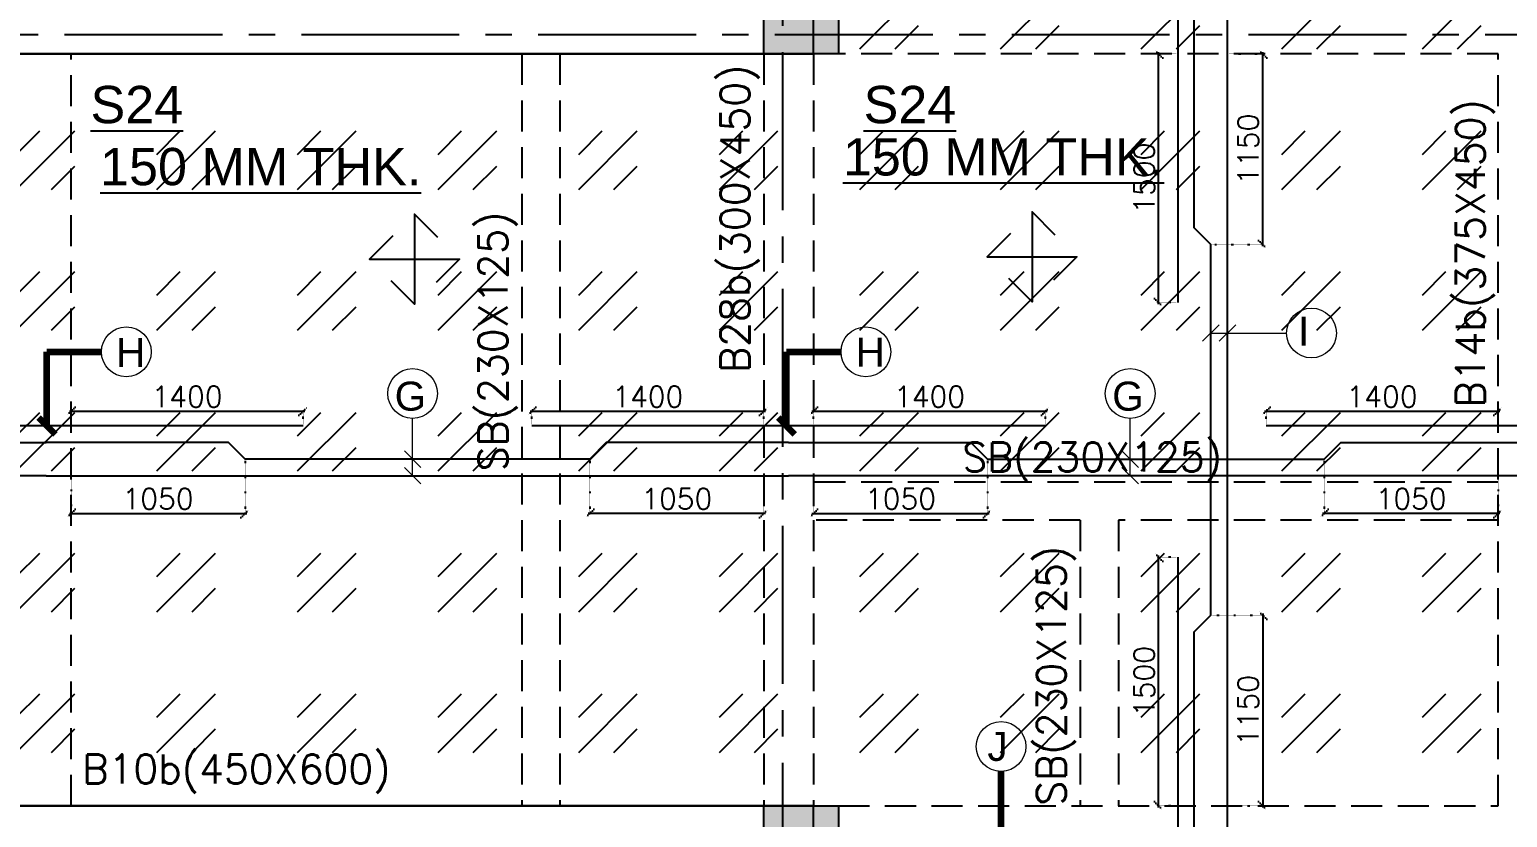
# Model space of a CAD drawing. Header units: millimetres. Extents: x 1921121 to 2008675, y -1544779 to -1482871.
# Drawn here: x 1970152 to 1979070, y -1512755 to -1508004 of the extents above; entities that cross this region are included whole.
import ezdxf

# ---------------------------------------------------------------- set-up
doc = ezdxf.new("R2010")
doc.units = ezdxf.units.MM
doc.header["$MEASUREMENT"] = 0
doc.header["$PDMODE"] = 98
for name, pattern in [('1', [0]), ('ACAD_ISO02W100', [15, 12, -3]), ('CENTER2', [28.575, 19.05, -3.175, 3.175, -3.175]), ('DOT', [0.25, 0, -0.25]), ('HIDDEN', [0.375, 0.25, -0.125])]:
    doc.linetypes.add(name, pattern=pattern)
for name, color, linetype in [('BEAM NO', 7, '1'), ('BEAM-300X450', 6, 'Continuous'), ('BEAM-375X450', 90, 'Continuous'), ('BEAM-450X600', 22, 'Continuous'), ('DIM', 191, 'Continuous'), ('Hatch', 8, 'Continuous'), ('s-steel', 1, 'Continuous'), ('SB', 7, 'Continuous'), ('SLAB NO.', 4, 'Continuous'), ('STEEL', 1, 'Continuous'), ('STR.COLUMN', 1, 'Continuous')]:
    doc.layers.add(name, color=color, linetype=linetype)
for name, color, linetype, lineweight in [('BRICK WALL_MOFA', 8, 'Continuous', 30), ('CENTER_LINE', 8, 'CENTER2', 25), ('GRID', 252, 'ACAD_ISO02W100', 9), ('LEADER', 191, 'Continuous', 15), ('S-B5-230X600', 120, 'HIDDEN', 25), ('SLAB STEEL MARK', 133, 'Continuous', 30)]:
    doc.layers.add(name, color=color, linetype=linetype, lineweight=lineweight)
doc.styles.add('DEEPAK', font='arial.ttf')
doc.styles.add('ROMANS', font='romans.shx')
doc.styles.add('RS', font='romans.shx', dxfattribs={"width": 0.9})
doc.styles.add('style1', font='arial.ttf')
doc.dimstyles.new('KRUNAL-MM', dxfattribs={"dimtxt": 50, "dimasz": 35, "dimexe": 25, "dimexo": 0, "dimgap": 15, "dimtad": 1, "dimdec": 0, "dimzin": 0, "dimdsep": 46, "dimtxsty": 'RS', "dimblk": 'OBLIQUE', "dimcen": 0, "dimdle": 25, "dimclrd": 256, "dimclre": 256, "dimclrt": 7, "dimadec": 0, "dimazin": 0, "dimtfac": 1, "dimtdec": 0, "dimtix": 1, "dimtmove": 0, "dimatfit": 2, "dimfxl": 1, "dimtolj": 1, "dimtzin": 0, "dimlwd": -1, "dimlwe": -1, "dimarcsym": 0})
doc.dimstyles.new('pag', dxfattribs={"dimtxt": 180, "dimasz": 150, "dimexe": 100, "dimexo": 0, "dimgap": 50, "dimtad": 1, "dimdec": 0, "dimzin": 0, "dimdsep": 46, "dimtxsty": 'ROMANS', "dimblk": 'OBLIQUE', "dimcen": 0, "dimdle": 100, "dimclrd": 256, "dimclre": 256, "dimclrt": 256, "dimadec": 0, "dimazin": 0, "dimtfac": 1, "dimtdec": 0, "dimtmove": 2, "dimatfit": 3, "dimfxl": 1, "dimtolj": 1, "dimtzin": 0, "dimlwd": -1, "dimlwe": -1, "dimarcsym": 0})

# ---------------------------------------------------------------- blocks, each defined once
blk = doc.blocks.new('FIRST FLOOR COLUMNS')
at = {"layer": 'CENTER_LINE', "ltscale": 50}
for p, q in [((47115, -29513.4), (47115, 16153)), ((68022.3, -7025), (-4699.2, -7025))]:
    blk.add_line(p, q, dxfattribs=at)
blk = doc.blocks.new('_Oblique')
at = {"color": 0, "linetype": 'ByBlock', "lineweight": -2}
blk.add_line((-0.5, -0.5), (0.5, 0.5), dxfattribs=at)
blk = doc.blocks.new('*D118')
at = {"layer": 'Defpoints', "color": 0, "linetype": 'DOT', "ltscale": 5, "transparency": 16777216}
for p in [(1971451.7, -1510594.5), (1970402.1, -1510694.5), (1971451.7, -1510921.8)]:
    blk.add_point(p, dxfattribs=at)
at = {"layer": 'DIM', "color": 191, "linetype": 'DOT', "ltscale": 5, "transparency": 16777216}
for p, q in [((1971451.7, -1510604.5), (1971451.7, -1510931.8)), ((1970402.1, -1510704.5), (1970402.1, -1510931.8))]:
    blk.add_line(p, q, dxfattribs=at)
at = {"layer": 'DIM', "color": 191, "ltscale": 5, "transparency": 16777216}
blk.add_line((1970392.1, -1510921.8), (1971461.7, -1510921.8), dxfattribs=at)
at = {"layer": 'DIM', "color": 191, "linetype": 'DOT', "ltscale": 5, "transparency": 16777216, "xscale": 50, "yscale": 50, "zscale": 50, "rotation": 180}
blk.add_blockref('_Oblique', (1970402.1, -1510921.8), dxfattribs=at)
at = {"layer": 'DIM', "color": 191, "linetype": 'DOT', "ltscale": 5, "transparency": 16777216, "xscale": 50, "yscale": 50, "zscale": 50}
blk.add_blockref('_Oblique', (1971451.7, -1510921.8), dxfattribs=at)
at = {"layer": 'DIM', "color": 7, "linetype": 'DOT', "ltscale": 5, "transparency": 16777216, "insert": (1970926.9, -1510834.3), "char_height": 125, "attachment_point": 5, "style": 'ROMANS'}
blk.add_mtext('\\A1;1050', dxfattribs=at)
blk = doc.blocks.new('*D119')
at = {"layer": 'Defpoints', "color": 0, "linetype": 'DOT', "ltscale": 5, "transparency": 16777216}
for p in [(1973531.9, -1510594.5), (1974582.1, -1510694.5), (1973531.9, -1510921.8)]:
    blk.add_point(p, dxfattribs=at)
at = {"layer": 'DIM', "color": 191, "linetype": 'DOT', "ltscale": 5, "transparency": 16777216}
for p, q in [((1973531.9, -1510604.5), (1973531.9, -1510931.8)), ((1974582.1, -1510704.5), (1974582.1, -1510931.8))]:
    blk.add_line(p, q, dxfattribs=at)
at = {"layer": 'DIM', "color": 191, "ltscale": 5, "transparency": 16777216}
blk.add_line((1974592.1, -1510921.8), (1973521.9, -1510921.8), dxfattribs=at)
at = {"layer": 'DIM', "color": 191, "linetype": 'DOT', "ltscale": 5, "transparency": 16777216, "xscale": 50, "yscale": 50, "zscale": 50, "rotation": 180}
blk.add_blockref('_Oblique', (1973531.9, -1510921.8), dxfattribs=at)
at = {"layer": 'DIM', "color": 191, "linetype": 'DOT', "ltscale": 5, "transparency": 16777216, "xscale": 50, "yscale": 50, "zscale": 50}
blk.add_blockref('_Oblique', (1974582.1, -1510921.8), dxfattribs=at)
at = {"layer": 'DIM', "color": 7, "linetype": 'DOT', "ltscale": 5, "transparency": 16777216, "insert": (1974057, -1510834.3), "char_height": 125, "attachment_point": 5, "style": 'ROMANS'}
blk.add_mtext('\\A1;1050', dxfattribs=at)
blk = doc.blocks.new('*D120')
at = {"layer": 'Defpoints', "color": 0, "linetype": 'DOT', "ltscale": 5, "transparency": 16777216}
for p in [(1977963.4, -1510594.5), (1979013, -1510694.5), (1977963.4, -1510921.8)]:
    blk.add_point(p, dxfattribs=at)
at = {"layer": 'DIM', "color": 191, "linetype": 'DOT', "ltscale": 5, "transparency": 16777216}
for p, q in [((1977963.4, -1510604.5), (1977963.4, -1510931.8)), ((1979013, -1510704.5), (1979013, -1510931.8))]:
    blk.add_line(p, q, dxfattribs=at)
at = {"layer": 'DIM', "color": 191, "ltscale": 5, "transparency": 16777216}
blk.add_line((1979023, -1510921.8), (1977953.4, -1510921.8), dxfattribs=at)
at = {"layer": 'DIM', "color": 191, "linetype": 'DOT', "ltscale": 5, "transparency": 16777216, "xscale": 50, "yscale": 50, "zscale": 50, "rotation": 180}
blk.add_blockref('_Oblique', (1977963.4, -1510921.8), dxfattribs=at)
at = {"layer": 'DIM', "color": 191, "linetype": 'DOT', "ltscale": 5, "transparency": 16777216, "xscale": 50, "yscale": 50, "zscale": 50}
blk.add_blockref('_Oblique', (1979013, -1510921.8), dxfattribs=at)
at = {"layer": 'DIM', "color": 7, "linetype": 'DOT', "ltscale": 5, "transparency": 16777216, "insert": (1978488.2, -1510834.3), "char_height": 125, "attachment_point": 5, "style": 'ROMANS'}
blk.add_mtext('\\A1;1050', dxfattribs=at)
blk = doc.blocks.new('*D121')
at = {"layer": 'Defpoints', "color": 0, "linetype": 'DOT', "ltscale": 5, "transparency": 16777216}
for p in [(1975932.3, -1510594.5), (1974882.1, -1510694.5), (1975932.3, -1510921.8)]:
    blk.add_point(p, dxfattribs=at)
at = {"layer": 'DIM', "color": 191, "linetype": 'DOT', "ltscale": 5, "transparency": 16777216}
for p, q in [((1975932.3, -1510604.5), (1975932.3, -1510931.8)), ((1974882.1, -1510704.5), (1974882.1, -1510931.8))]:
    blk.add_line(p, q, dxfattribs=at)
at = {"layer": 'DIM', "color": 191, "ltscale": 5, "transparency": 16777216}
blk.add_line((1974872.1, -1510921.8), (1975942.3, -1510921.8), dxfattribs=at)
at = {"layer": 'DIM', "color": 191, "linetype": 'DOT', "ltscale": 5, "transparency": 16777216, "xscale": 50, "yscale": 50, "zscale": 50, "rotation": 180}
blk.add_blockref('_Oblique', (1974882.1, -1510921.8), dxfattribs=at)
at = {"layer": 'DIM', "color": 191, "linetype": 'DOT', "ltscale": 5, "transparency": 16777216, "xscale": 50, "yscale": 50, "zscale": 50}
blk.add_blockref('_Oblique', (1975932.3, -1510921.8), dxfattribs=at)
at = {"layer": 'DIM', "color": 7, "linetype": 'DOT', "ltscale": 5, "transparency": 16777216, "insert": (1975407.2, -1510834.3), "char_height": 125, "attachment_point": 5, "style": 'ROMANS'}
blk.add_mtext('\\A1;1050', dxfattribs=at)
blk = doc.blocks.new('*D246')
at = {"layer": 'Defpoints', "color": 0, "linetype": 'DOT', "ltscale": 5, "transparency": 16777216}
for p in [(1974582.1, -1510305.4), (1973182.1, -1510394.5), (1974582.1, -1510394.5)]:
    blk.add_point(p, dxfattribs=at)
at = {"layer": 'DIM', "color": 191, "ltscale": 5, "transparency": 16777216}
blk.add_line((1973172.1, -1510305.4), (1974592.1, -1510305.4), dxfattribs=at)
at = {"layer": 'DIM', "color": 191, "linetype": 'DOT', "ltscale": 5, "transparency": 16777216}
for p, q in [((1973182.1, -1510384.5), (1973182.1, -1510295.4)), ((1974582.1, -1510384.5), (1974582.1, -1510295.4))]:
    blk.add_line(p, q, dxfattribs=at)
at = {"layer": 'DIM', "color": 191, "linetype": 'DOT', "ltscale": 5, "transparency": 16777216, "xscale": 50, "yscale": 50, "zscale": 50, "rotation": 180}
blk.add_blockref('_Oblique', (1973182.1, -1510305.4), dxfattribs=at)
at = {"layer": 'DIM', "color": 191, "linetype": 'DOT', "ltscale": 5, "transparency": 16777216, "xscale": 50, "yscale": 50, "zscale": 50}
blk.add_blockref('_Oblique', (1974582.1, -1510305.4), dxfattribs=at)
at = {"layer": 'DIM', "color": 7, "linetype": 'DOT', "ltscale": 5, "transparency": 16777216, "insert": (1973882.1, -1510217.9), "char_height": 125, "attachment_point": 5, "style": 'ROMANS'}
blk.add_mtext('\\A1;1400', dxfattribs=at)
blk = doc.blocks.new('*D125')
at = {"layer": 'Defpoints', "color": 0, "linetype": 'DOT', "ltscale": 5, "transparency": 16777216}
for p in [(1976282.1, -1510305.4), (1974882.1, -1510394.5), (1976282.1, -1510394.5)]:
    blk.add_point(p, dxfattribs=at)
at = {"layer": 'DIM', "color": 191, "ltscale": 5, "transparency": 16777216}
blk.add_line((1974872.1, -1510305.4), (1976292.1, -1510305.4), dxfattribs=at)
at = {"layer": 'DIM', "color": 191, "linetype": 'DOT', "ltscale": 5, "transparency": 16777216}
for p, q in [((1974882.1, -1510384.5), (1974882.1, -1510295.4)), ((1976282.1, -1510384.5), (1976282.1, -1510295.4))]:
    blk.add_line(p, q, dxfattribs=at)
at = {"layer": 'DIM', "color": 191, "linetype": 'DOT', "ltscale": 5, "transparency": 16777216, "xscale": 50, "yscale": 50, "zscale": 50, "rotation": 180}
blk.add_blockref('_Oblique', (1974882.1, -1510305.4), dxfattribs=at)
at = {"layer": 'DIM', "color": 191, "linetype": 'DOT', "ltscale": 5, "transparency": 16777216, "xscale": 50, "yscale": 50, "zscale": 50}
blk.add_blockref('_Oblique', (1976282.1, -1510305.4), dxfattribs=at)
at = {"layer": 'DIM', "color": 7, "linetype": 'DOT', "ltscale": 5, "transparency": 16777216, "insert": (1975582.1, -1510217.9), "char_height": 125, "attachment_point": 5, "style": 'ROMANS'}
blk.add_mtext('\\A1;1400', dxfattribs=at)
blk = doc.blocks.new('*D127')
at = {"layer": 'Defpoints', "color": 0, "linetype": 'DOT', "ltscale": 5, "transparency": 16777216}
for p in [(1971802.1, -1510305.4), (1970402.1, -1510394.5), (1971802.1, -1510394.5)]:
    blk.add_point(p, dxfattribs=at)
at = {"layer": 'DIM', "color": 191, "ltscale": 5, "transparency": 16777216}
blk.add_line((1970392.1, -1510305.4), (1971812.1, -1510305.4), dxfattribs=at)
at = {"layer": 'DIM', "color": 191, "linetype": 'DOT', "ltscale": 5, "transparency": 16777216}
for p, q in [((1970402.1, -1510384.5), (1970402.1, -1510295.4)), ((1971802.1, -1510384.5), (1971802.1, -1510295.4))]:
    blk.add_line(p, q, dxfattribs=at)
at = {"layer": 'DIM', "color": 191, "linetype": 'DOT', "ltscale": 5, "transparency": 16777216, "xscale": 50, "yscale": 50, "zscale": 50, "rotation": 180}
blk.add_blockref('_Oblique', (1970402.1, -1510305.4), dxfattribs=at)
at = {"layer": 'DIM', "color": 191, "linetype": 'DOT', "ltscale": 5, "transparency": 16777216, "xscale": 50, "yscale": 50, "zscale": 50}
blk.add_blockref('_Oblique', (1971802.1, -1510305.4), dxfattribs=at)
at = {"layer": 'DIM', "color": 7, "linetype": 'DOT', "ltscale": 5, "transparency": 16777216, "insert": (1971102.1, -1510217.9), "char_height": 125, "attachment_point": 5, "style": 'ROMANS'}
blk.add_mtext('\\A1;1400', dxfattribs=at)
blk = doc.blocks.new('*D249')
at = {"layer": 'Defpoints', "color": 0, "linetype": 'DOT', "ltscale": 5, "transparency": 16777216}
for p in [(1979013, -1510305.4), (1977613, -1510394.5), (1979013, -1510394.5)]:
    blk.add_point(p, dxfattribs=at)
at = {"layer": 'DIM', "color": 191, "ltscale": 5, "transparency": 16777216}
blk.add_line((1977603, -1510305.4), (1979023, -1510305.4), dxfattribs=at)
at = {"layer": 'DIM', "color": 191, "linetype": 'DOT', "ltscale": 5, "transparency": 16777216}
for p, q in [((1977613, -1510384.5), (1977613, -1510295.4)), ((1979013, -1510384.5), (1979013, -1510295.4))]:
    blk.add_line(p, q, dxfattribs=at)
at = {"layer": 'DIM', "color": 191, "linetype": 'DOT', "ltscale": 5, "transparency": 16777216, "xscale": 50, "yscale": 50, "zscale": 50, "rotation": 180}
blk.add_blockref('_Oblique', (1977613, -1510305.4), dxfattribs=at)
at = {"layer": 'DIM', "color": 191, "linetype": 'DOT', "ltscale": 5, "transparency": 16777216, "xscale": 50, "yscale": 50, "zscale": 50}
blk.add_blockref('_Oblique', (1979013, -1510305.4), dxfattribs=at)
at = {"layer": 'DIM', "color": 7, "linetype": 'DOT', "ltscale": 5, "transparency": 16777216, "insert": (1978313, -1510217.9), "char_height": 125, "attachment_point": 5, "style": 'ROMANS'}
blk.add_mtext('\\A1;1400', dxfattribs=at)
blk = doc.blocks.new('*U4')
at = {"layer": 'STEEL'}
for points in [[(707738.1, 27916.3), (707888.1, 27766.3), (707888.1, 28344.3), (708038.1, 28194.3)], [(707749.1, 28205.3), (707599.1, 28055.3), (708177.1, 28055.3), (708027.1, 27905.3)]]:
    blk.add_lwpolyline(points, dxfattribs=at)
blk = doc.blocks.new('ARCH COL')
at = {"layer": 'STR.COLUMN', "transparency": 33554687}
h = blk.add_hatch(color=256, dxfattribs=at)
h.dxf.hatch_style = 1
h.paths.add_polyline_path([(279802.4, -7140), (279802.4, -6390), (280252.4, -6390), (280252.4, -7140)])
h = blk.add_hatch(color=256, dxfattribs=at)
h.dxf.hatch_style = 1
h.paths.add_polyline_path([(279802.4, -12425), (280252.4, -12425), (280252.4, -11675), (279802.4, -11675)])
at = {"layer": 'STR.COLUMN', "color": 5}
for points in [[(279802.4, -6390), (280252.4, -6390), (280252.4, -7140), (279802.4, -7140), (279802.4, -6390)], [(279802.4, -11675), (280252.4, -11675), (280252.4, -12425), (279802.4, -12425), (279802.4, -11675)]]:
    blk.add_lwpolyline(points, dxfattribs=at)
blk = doc.blocks.new('*D26')
at = {"layer": 'Defpoints', "color": 0, "linetype": 'DOT', "ltscale": 5, "transparency": 16777216}
for p in [(1977379.5, -1508150.3), (1977592.7, -1508150.3), (1977279.9, -1509300.3)]:
    blk.add_point(p, dxfattribs=at)
at = {"layer": 'DIM', "color": 191, "linetype": 'DOT', "ltscale": 5, "transparency": 16777216}
for p, q in [((1977389.5, -1508150.3), (1977602.7, -1508150.3)), ((1977289.9, -1509300.3), (1977602.7, -1509300.3))]:
    blk.add_line(p, q, dxfattribs=at)
at = {"layer": 'DIM', "color": 191, "ltscale": 5, "transparency": 16777216}
blk.add_line((1977592.7, -1509310.3), (1977592.7, -1508140.3), dxfattribs=at)
at = {"layer": 'DIM', "color": 191, "linetype": 'DOT', "ltscale": 5, "transparency": 16777216, "xscale": 50, "yscale": 50, "zscale": 50}
for p, rotation in [((1977592.7, -1508150.3), 90), ((1977592.7, -1509300.3), 270)]:
    blk.add_blockref('_Oblique', p, dxfattribs=dict(at, rotation=rotation))
at = {"layer": 'DIM', "color": 7, "linetype": 'DOT', "ltscale": 5, "transparency": 16777216, "insert": (1977505.2, -1508725.3), "char_height": 125, "attachment_point": 5, "rotation": 90, "style": 'ROMANS'}
blk.add_mtext('\\A1;1150', dxfattribs=at)
blk = doc.blocks.new('*D27')
at = {"layer": 'Defpoints', "color": 0, "linetype": 'DOT', "ltscale": 5, "transparency": 16777216}
for p in [(1977279.8, -1511535.3), (1977379.8, -1512685.3), (1977592.9, -1512685.3)]:
    blk.add_point(p, dxfattribs=at)
at = {"layer": 'DIM', "color": 191, "linetype": 'DOT', "ltscale": 5, "transparency": 16777216}
for p, q in [((1977289.8, -1511535.3), (1977602.9, -1511535.3)), ((1977389.8, -1512685.3), (1977602.9, -1512685.3))]:
    blk.add_line(p, q, dxfattribs=at)
at = {"layer": 'DIM', "color": 191, "ltscale": 5, "transparency": 16777216}
blk.add_line((1977592.9, -1511525.3), (1977592.9, -1512695.3), dxfattribs=at)
at = {"layer": 'DIM', "color": 191, "linetype": 'DOT', "ltscale": 5, "transparency": 16777216, "xscale": 50, "yscale": 50, "zscale": 50}
for p, rotation in [((1977592.9, -1511535.3), 90), ((1977592.9, -1512685.3), 270)]:
    blk.add_blockref('_Oblique', p, dxfattribs=dict(at, rotation=rotation))
at = {"layer": 'DIM', "color": 7, "linetype": 'DOT', "ltscale": 5, "transparency": 16777216, "insert": (1977505.4, -1512110.3), "char_height": 125, "attachment_point": 5, "rotation": 90, "style": 'ROMANS'}
blk.add_mtext('\\A1;1150', dxfattribs=at)
blk = doc.blocks.new('*D30')
at = {"layer": 'Defpoints', "color": 0, "linetype": 'DOT', "ltscale": 5, "transparency": 16777216}
for p in [(1976964.7, -1511185.3), (1977079.8, -1511185.3), (1977079.8, -1512685.3)]:
    blk.add_point(p, dxfattribs=at)
at = {"layer": 'DIM', "color": 191, "linetype": 'DOT', "ltscale": 5, "transparency": 16777216}
for p, q in [((1977069.8, -1511185.3), (1976954.7, -1511185.3)), ((1977069.8, -1512685.3), (1976954.7, -1512685.3))]:
    blk.add_line(p, q, dxfattribs=at)
at = {"layer": 'DIM', "color": 191, "ltscale": 5, "transparency": 16777216}
blk.add_line((1976964.7, -1512695.3), (1976964.7, -1511175.3), dxfattribs=at)
at = {"layer": 'DIM', "color": 191, "linetype": 'DOT', "ltscale": 5, "transparency": 16777216, "xscale": 50, "yscale": 50, "zscale": 50}
for p, rotation in [((1976964.7, -1511185.3), 90), ((1976964.7, -1512685.3), 270)]:
    blk.add_blockref('_Oblique', p, dxfattribs=dict(at, rotation=rotation))
at = {"layer": 'DIM', "color": 7, "linetype": 'DOT', "ltscale": 5, "transparency": 16777216, "insert": (1976877.2, -1511935.3), "char_height": 125, "attachment_point": 5, "rotation": 90, "style": 'ROMANS'}
blk.add_mtext('\\A1;1500', dxfattribs=at)
blk = doc.blocks.new('*D35')
at = {"layer": 'Defpoints', "color": 0, "linetype": 'DOT', "ltscale": 5, "transparency": 16777216}
for p in [(1976964.7, -1508150.3), (1977079.8, -1508150.3), (1977079.8, -1509650.3)]:
    blk.add_point(p, dxfattribs=at)
at = {"layer": 'DIM', "color": 191, "linetype": 'DOT', "ltscale": 5, "transparency": 16777216}
for p, q in [((1977069.8, -1508150.3), (1976954.7, -1508150.3)), ((1977069.8, -1509650.3), (1976954.7, -1509650.3))]:
    blk.add_line(p, q, dxfattribs=at)
at = {"layer": 'DIM', "color": 191, "ltscale": 5, "transparency": 16777216}
blk.add_line((1976964.7, -1509660.3), (1976964.7, -1508140.3), dxfattribs=at)
at = {"layer": 'DIM', "color": 191, "linetype": 'DOT', "ltscale": 5, "transparency": 16777216, "xscale": 50, "yscale": 50, "zscale": 50}
for p, rotation in [((1976964.7, -1508150.3), 90), ((1976964.7, -1509650.3), 270)]:
    blk.add_blockref('_Oblique', p, dxfattribs=dict(at, rotation=rotation))
at = {"layer": 'DIM', "color": 7, "linetype": 'DOT', "ltscale": 5, "transparency": 16777216, "insert": (1976877.2, -1508900.3), "char_height": 125, "attachment_point": 5, "rotation": 90, "style": 'ROMANS'}
blk.add_mtext('\\A1;1500', dxfattribs=at)
blk = doc.blocks.new('A$C02ad8bd7')
at = {"layer": 'BEAM NO', "ltscale": 500, "style": 'ROMANS'}
for s, rotation, p in [('B28b(300X450)', 89.99997, (46683.4, -1944.3, 0)), ('B14b(375X450)', 89.99997, (51121.7, -2153.4, 0.2)), ('SB(230X125)', 89.99997, (45223.5, -2538.3, 0)), ('SB(230X125)', 359.99997, (47967.8, -2538.8, 0)), ('SB(230X125)', 89.99997, (48593.4, -4554.1, 0)), ('B10b(450X600)', 359.99997, (42657.8, -4420.2, 0))]:
    blk.add_text(s, height=175, rotation=rotation, dxfattribs=at).set_placement(p)

msp = doc.modelspace()

# ---------------------------------------------------------------- hatches: boundary and pattern name
at = {"layer": 'Hatch'}
h = msp.add_hatch(dxfattribs=at)
h.set_pattern_fill('GOST_GLASS', color=256, scale=50)
h.set_pattern_definition([(45, (4879.53, -101261.54), (848.52814, 0), [500, -700]), (45, (5091.67, -101261.54), (848.52814, 0), [200, -1000]), (45, (4879.53, -101049.4), (848.52814, 0), [200, -1000])])
h.paths.add_polyline_path([(1983140.8, -1511167.8), (1983140.8, -1512127.2), (1983472.1, -1512127.2), (1983472.1, -1511167.8)])
h.paths.add_polyline_path([(1983472.1, -1508875.3), (1983472.1, -1508150.3), (1982742.1, -1508150.3), (1982742.1, -1508875.3)])
h.paths.add_polyline_path([(1988272.1, -1503470.4), (1988272.1, -1507920.3), (1983472.1, -1507923.6), (1983472.1, -1518920.3), (1974889.6, -1518920.3), (1974889.6, -1512685.3), (1965922.1, -1512685.3), (1965922.1, -1508150.3), (1974889.6, -1508150.3), (1974889.6, -1501460.3), (1983472.1, -1501460.3), (1983472.1, -1503470.3)])

# ---------------------------------------------------------------- linework, layer by layer
at = {"layer": 'BEAM-300X450', "linetype": 'HIDDEN', "ltscale": 750}
for p, q in [((1970402.1, -1512685.3), (1970402.1, -1508150.3)), ((1974582.1, -1508150.3), (1974582.1, -1512685.3)), ((1974882.1, -1508150.3), (1974882.1, -1512685.3))]:
    msp.add_line(p, q, dxfattribs=at)
at = {"layer": 'BEAM-375X450', "linetype": 'HIDDEN', "ltscale": 750}
msp.add_line((1979013, -1512685.3, 0.2), (1979013, -1508150.3, 0.2), dxfattribs=at)
at = {"layer": 'BEAM-450X600', "linetype": 'Continuous', "ltscale": 750}
for p, q in [((1974582.1, -1508150.3), (1965922.1, -1508150.3)), ((1965922.1, -1512685.3), (1974582.1, -1512685.3))]:
    msp.add_line(p, q, dxfattribs=at)
at = {"layer": 'BEAM-450X600', "linetype": 'HIDDEN', "ltscale": 750}
for p, q in [((1979013, -1508150.3, 0.2), (1975032.1, -1508150.3)), ((1975032.1, -1512685.3), (1979013, -1512685.3, 0.2))]:
    msp.add_line(p, q, dxfattribs=at)
at = {"layer": 'Hatch'}
msp.add_lwpolyline([(1988272.1, -1503470.4), (1988272.1, -1507920.3), (1983472.1, -1507923.6), (1983472.1, -1518920.3), (1974882.1, -1518920.3), (1974882.1, -1512685.3), (1965922.1, -1512685.3), (1965922.1, -1508150.3), (1974882.1, -1508150.3), (1974882.1, -1501460.3), (1983472.1, -1501460.3), (1983472.1, -1503470.3)], close=True, dxfattribs=at)
at = {"layer": 'LEADER'}
for centre in [(1977887, -1509834.2), (1970735.5, -1509947.7), (1975198.2, -1509947.7), (1972463.2, -1510198.9), (1976793, -1510198.9), (1976013.8, -1512327.8)]:
    msp.add_circle(centre, 150, dxfattribs=at)
at = {"layer": 's-steel'}
for points in [[(1977079.8, -1505700.3), (1977079.8, -1509650.3)], [(1977179.8, -1513020.3), (1977179.8, -1511635.3), (1977279.8, -1511535.3), (1977279.9, -1509300.3), (1977179.6, -1509200.3), (1977179.6, -1507925.3)], [(1977379.8, -1513020.3), (1977379.8, -1507925.3)], [(1971802.1, -1510394.5), (1968702.1, -1510394.5)], [(1976282.1, -1510394.5), (1973182.1, -1510394.5)], [(1965622.1, -1510494.5), (1966422.1, -1510494.5), (1966522.1, -1510594.5), (1969052.4, -1510594.5), (1969152.4, -1510494.5), (1970252.1, -1510494.5)], [(1974732.1, -1510494.5), (1973631.9, -1510494.5), (1973531.9, -1510594.5), (1971451.7, -1510594.5), (1971351.7, -1510494.5), (1970252.1, -1510494.5)], [(1974732.1, -1510494.5), (1975832.3, -1510494.5), (1975932.3, -1510594.5), (1977963.4, -1510594.5), (1978063.4, -1510494.5), (1979235.5, -1510494.5)], [(1970252.1, -1510694.5), (1965622.1, -1510694.5)], [(1970252.1, -1510694.5), (1974732.1, -1510694.5)], [(1979235.5, -1510694.5), (1974732.1, -1510694.5)], [(1977079.8, -1511185.3), (1977079.8, -1515135.3)]]:
    msp.add_lwpolyline(points, dxfattribs=at)
at = {"layer": 's-steel', "elevation": 0.2}
msp.add_lwpolyline([(1980788, -1510394.5), (1977613, -1510394.5)], dxfattribs=at)
at = {"layer": 'SB', "linetype": 'HIDDEN', "ltscale": 750}
for p, q in [((1973122.2, -1508150.3), (1973122.2, -1512685.3)), ((1973352.2, -1508150.3), (1973352.2, -1512685.3)), ((1979013, -1510732.8), (1974882.1, -1510732.8)), ((1976492.1, -1510962.8), (1974882.1, -1510962.8)), ((1976492.1, -1510962.8), (1976492.1, -1512685.3)), ((1979013, -1510962.8), (1976722.1, -1510962.8)), ((1976722.1, -1510962.8), (1976722.1, -1512685.3))]:
    msp.add_line(p, q, dxfattribs=at)

# ---------------------------------------------------------------- block references
at = {"layer": 'BRICK WALL_MOFA', "color": 251}
msp.add_blockref('A$C02ad8bd7', (1927812.1, -1508130.3), dxfattribs=at)
at = {"layer": 'GRID'}
msp.add_blockref('FIRST FLOOR COLUMNS', (1927582.1, -1501010.3), dxfattribs=at)
at = {"layer": 'S-B5-230X600', "xscale": 0.9375000000000001, "yscale": 0.9375000000000001, "zscale": 0.9375000000000001, "rotation": 269.9999999999999}
for p in [(1946172.7, -845744.1), (1949898.8, -845729.1, 0.1)]:
    msp.add_blockref('*U4', p, dxfattribs=at)
at = {"layer": 'STR.COLUMN'}
msp.add_blockref('ARCH COL', (1694779.7, -1501010.3), dxfattribs=at)

# ---------------------------------------------------------------- texts
at = {"layer": 'SLAB NO.', "color": 6, "style": 'DEEPAK'}
for s, p in [('%%US24', (1970519.3, -1508568.9)), ('%%US24', (1975184.3, -1508568.9)), ('%%U150 MM THK.', (1970576.9, -1508942.9)), ('%%U150 MM THK.', (1975059.4, -1508884.2))]:
    msp.add_text(s, height=225, dxfattribs=at).set_placement(p)
at = {"layer": 'SLAB STEEL MARK', "style": 'style1'}
for s, p in [('I', (1977805.7, -1509910.8)), ('H', (1970673.5, -1510038.2)), ('H', (1975136.3, -1510036.6)), ('G', (1972354.6, -1510302.4)), ('G', (1976684.5, -1510302.4)), ('J', (1975931.5, -1512414.3))]:
    msp.add_text(s, height=175, dxfattribs=at).set_placement(p)

# ---------------------------------------------------------------- dimensions: what is measured, and where the dimension line sits
at = {"layer": 'DIM', "linetype": 'DOT', "ltscale": 5}
for base, p1, p2, angle, picture, middle in [((1976964.7, -1508150.3), (1977079.8, -1509650.3), (1977079.8, -1508150.3), 90, '*D35', (1976877.2, -1508900.3)), ((1973531.9, -1510921.8), (1974582.1, -1510694.5), (1973531.9, -1510594.5), 180, '*D119', (1974057, -1510834.3)), ((1977963.4, -1510921.8, 0.2), (1979013, -1510694.5, 0.2), (1977963.4, -1510594.5, 0.2), 180, '*D120', (1978488.2, -1510834.3, 0.2)), ((1976964.7, -1511185.3), (1977079.8, -1512685.3), (1977079.8, -1511185.3), 90, '*D30', (1976877.2, -1511935.3))]:
    dim = msp.add_linear_dim(base=base, p1=p1, p2=p2, angle=angle, dimstyle='pag', override={"dimtxt": 125, "dimasz": 50, "dimexe": 10, "dimexo": 10, "dimgap": 25, "dimtxsty": 'ROMANS', "dimdle": 10, "dimclrd": 191, "dimclre": 191, "dimclrt": 7, "dimtix": 1, "dimtmove": 1}, dxfattribs=at)
    dim.commit()
    dim.dimension.update_dxf_attribs({"geometry": picture, "text_midpoint": middle})
for base, p1, p2, angle, picture, middle in [((1977592.7, -1508150.3), (1977279.9, -1509300.3), (1977379.5, -1508150.3), 90, '*D26', (1977592.7, -1508725.3)), ((1977592.9, -1512685.3), (1977279.8, -1511535.3), (1977379.8, -1512685.3), 270, '*D27', (1977592.9, -1512110.3))]:
    dim = msp.add_linear_dim(base=base, p1=p1, p2=p2, angle=angle, dimstyle='pag', override={"dimtxt": 125, "dimasz": 50, "dimexe": 10, "dimexo": 10, "dimgap": 25, "dimtxsty": 'ROMANS', "dimdle": 10, "dimclrd": 191, "dimclre": 191, "dimclrt": 7, "dimtix": 1, "dimtmove": 1}, dxfattribs=at)
    dim.commit()
    dim.dimension.update_dxf_attribs({"geometry": picture, "text_midpoint": middle, "dimtype": 128})
for base, p1, p2, picture, middle in [((1971802.1, -1510305.4), (1970402.1, -1510394.5), (1971802.1, -1510394.5), '*D127', (1971102.1, -1510217.9)), ((1974582.1, -1510305.4), (1973182.1, -1510394.5), (1974582.1, -1510394.5), '*D246', (1973882.1, -1510217.9)), ((1976282.1, -1510305.4), (1974882.1, -1510394.5), (1976282.1, -1510394.5), '*D125', (1975582.1, -1510217.9)), ((1979013, -1510305.4, 0.2), (1977613, -1510394.5, 0.2), (1979013, -1510394.5, 0.2), '*D249', (1978313, -1510217.9, 0.2)), ((1971451.7, -1510921.8), (1970402.1, -1510694.5), (1971451.7, -1510594.5), '*D118', (1970926.9, -1510834.3)), ((1975932.3, -1510921.8), (1974882.1, -1510694.5), (1975932.3, -1510594.5), '*D121', (1975407.2, -1510834.3))]:
    dim = msp.add_linear_dim(base=base, p1=p1, p2=p2, dimstyle='pag', override={"dimtxt": 125, "dimasz": 50, "dimexe": 10, "dimexo": 10, "dimgap": 25, "dimtxsty": 'ROMANS', "dimdle": 10, "dimclrd": 191, "dimclre": 191, "dimclrt": 7, "dimtix": 1, "dimtmove": 1}, dxfattribs=at)
    dim.commit()
    dim.dimension.update_dxf_attribs({"geometry": picture, "text_midpoint": middle})

# ---------------------------------------------------------------- leaders
at = {"layer": 'LEADER'}
for points, override in [([(1977279.8, -1509834.2), (1977737, -1509834.2)], {"dimasz": 100, "dimtad": 0, "dimldrblk": 'Oblique', "dimfxl": 0.059055, "dimarcsym": 1}), ([(1977379.8, -1509834.2), (1977737, -1509834.2)], {"dimasz": 100, "dimtad": 0, "dimldrblk": 'Oblique', "dimfxl": 0.059055, "dimarcsym": 1}), ([(1970255.5, -1510394.5), (1970255.5, -1509947.7), (1970585.5, -1509947.7)], {"dimscale": 1, "dimtxt": 50, "dimasz": 100, "dimgap": 15, "dimtad": 0, "dimtxsty": 'RS', "dimclrd": 256, "dimldrblk": 'Oblique', "dimlwd": 65535}), ([(1974718.2, -1510394.5), (1974718.2, -1509947.7), (1975048.2, -1509947.7)], {"dimscale": 1, "dimtxt": 50, "dimasz": 100, "dimgap": 15, "dimtad": 0, "dimtxsty": 'RS', "dimclrd": 256, "dimldrblk": 'Oblique', "dimlwd": 65535}), ([(1972463.2, -1510694.4), (1972463.2, -1510348.9)], {"dimasz": 100, "dimtad": 0, "dimldrblk": 'Oblique', "dimfxl": 0.059055, "dimarcsym": 1}), ([(1972463.2, -1510594.4), (1972463.2, -1510348.9)], {"dimasz": 100, "dimtad": 0, "dimldrblk": 'Oblique', "dimfxl": 0.059055, "dimarcsym": 1}), ([(1976793, -1510694.4), (1976793, -1510348.9)], {"dimasz": 100, "dimtad": 0, "dimldrblk": 'Oblique', "dimfxl": 0.059055, "dimarcsym": 1}), ([(1976793, -1510594.4), (1976793, -1510348.9)], {"dimasz": 100, "dimtad": 0, "dimldrblk": 'Oblique', "dimfxl": 0.059055, "dimarcsym": 1}), ([(1977079.8, -1512936.6), (1976013.8, -1512936.6), (1976013.8, -1512477.8)], {"dimscale": 1, "dimtxt": 50, "dimasz": 100, "dimgap": 15, "dimtad": 0, "dimtxsty": 'RS', "dimclrd": 256, "dimldrblk": 'Oblique', "dimlwd": 65535})]:
    msp.add_leader(points, dimstyle='KRUNAL-MM', override=override, dxfattribs=at)

doc.saveas('drawing.dxf')
